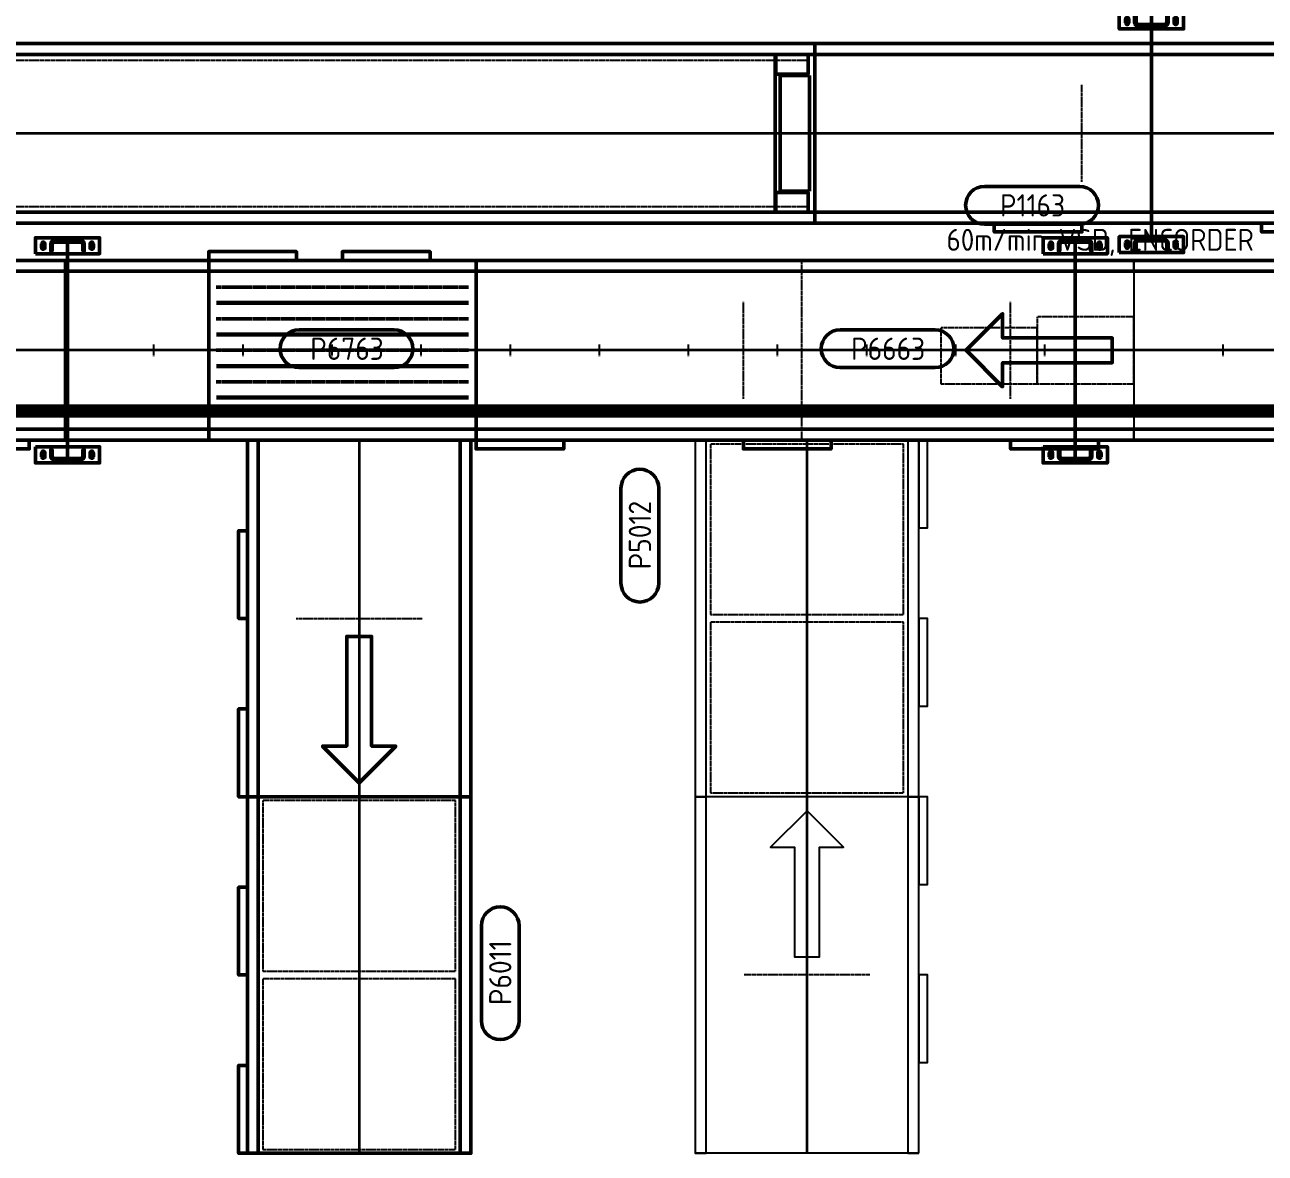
# Model space of a CAD drawing. Header units: millimetres. Extents: x 0 to 461941, y -159644 to 4828.
# Drawn here: x 184693 to 188937, y -42245 to -38386 of the extents above; entities that cross this region are included whole.
import ezdxf
from ezdxf.enums import TextEntityAlignment as Align

# ---------------------------------------------------------------- set-up
doc = ezdxf.new("R2010")
doc.units = ezdxf.units.MM
for name, pattern in [('Xref Conv Decant Empty Tote$0$AM_ISO02W050', [7.5, 6, -1.5]), ('Xref Conv Decant Empty Tote$0$AM_ISO08W050', [18, 12, -1.5, 3, -1.5]), ('Xref Conv Decant In$0$AM_ISO02W050', [7.5, 6, -1.5]), ('Xref Conv Decant In$0$AM_ISO08W050', [18, 12, -1.5, 3, -1.5]), ('Xref Conv Decant In$0$AM_ISO08W050x2', [9, 6, -0.75, 1.5, -0.75]), ('Xref Conv Decant In$0$CENTER', [7, 4, -1, 1, -1]), ('Xref Conv Decant Product Tote$0$AM_ISO02W050', [7.5, 6, -1.5])]:
    doc.linetypes.add(name, pattern=pattern)
for name, color, linetype in [('AM_BOR', 4, 'Continuous'), ('Xref Conv Decant Empty Tote$0$Conv - Empty Tote', 35, 'Continuous'), ('Xref Conv Decant Empty Tote$0$Conveyor Detail', 150, 'Continuous'), ('Xref Conv Decant Empty Tote$0$P_Number2', 4, 'Continuous'), ('Xref Conv Decant In$0$Conveyor Detail', 150, 'Continuous'), ('Xref Conv Decant In$0$P_Number1', 4, 'Continuous')]:
    doc.layers.add(name, color=color, linetype=linetype)
for name, color, linetype, lineweight in [('Xref Conv Decant Empty Tote$0$Cont 2.5', 7, 'Continuous', 50), ('Xref Conv Decant Empty Tote$0$Conveyor Centreline', 2, 'Continuous', 35), ('Xref Conv Decant Empty Tote$0$Conveyor Speeds', 8, 'Xref Conv Decant Empty Tote$0$AM_ISO08W050', 25), ('Xref Conv Decant Empty Tote$0$Hidden', 9, 'Xref Conv Decant Empty Tote$0$AM_ISO02W050', 25), ('Xref Conv Decant Empty Tote$0$Text', 40, 'Continuous', 35), ('Xref Conv Decant In$0$Center', 7, 'Xref Conv Decant In$0$AM_ISO08W050', 50), ('Xref Conv Decant In$0$Cont 2.5', 7, 'Continuous', 50), ('Xref Conv Decant In$0$Conv Decant In Out', 5, 'Continuous', 50), ('Xref Conv Decant In$0$Conveyor Centreline', 2, 'Continuous', 35), ('Xref Conv Decant In$0$Hidden', 9, 'Xref Conv Decant In$0$AM_ISO02W050', 25), ('Xref Conv Decant In$0$Text', 40, 'Continuous', 35), ('Xref Conv Decant Product Tote$0$Conv- Product decant', 3, 'Continuous', 50), ('Xref Conv Decant Product Tote$0$Conveyor Centreline', 2, 'Continuous', 35), ('Xref Conv Decant Product Tote$0$Hidden', 9, 'Xref Conv Decant Product Tote$0$AM_ISO02W050', 25)]:
    doc.layers.add(name, color=color, linetype=linetype, lineweight=lineweight)
doc.styles.add('Xref Conv Decant Empty Tote$0$STANDARD', font='ISOCP.SHX')
doc.styles.add('Xref Conv Decant In$0$STANDARD', font='ISOCP.SHX')

# ---------------------------------------------------------------- blocks, each defined once
blk = doc.blocks.new('*U157')
for p, q in [((-307.5, 3657.6), (307.5, 3657.6)), ((-307.5, 0), (307.5, 0))]:
    blk.add_line(p, q)
for points in [[(-307.5, 0), (-307.5, 42976.8), (-270, 42976.8), (-270, 0)], [(270, 0), (270, 42976.8), (307.5, 42976.8), (307.5, 0)]]:
    blk.add_lwpolyline(points, close=True)
at = {"layer": 'Xref Conv Decant Empty Tote$0$Conveyor Centreline'}
blk.add_lwpolyline([(0, 0), (0, 42976.8)], dxfattribs=at)
at = {"layer": 'Xref Conv Decant Empty Tote$0$Conveyor Detail', "const_width": 45}
blk.add_lwpolyline([(207.5, 0), (207.5, 42976.8)], dxfattribs=at)
at = {"layer": 'Xref Conv Decant Empty Tote$0$Hidden'}
for p, q in [((-20, 3657.6), (20, 3657.6)), ((-20, 3352.8), (20, 3352.8)), ((-20, 3048), (20, 3048)), ((-20, 2743.2), (20, 2743.2)), ((-20, 2438.4), (20, 2438.4)), ((-20, 2133.6), (20, 2133.6)), ((-20, 1828.8), (20, 1828.8)), ((-20, 1524), (20, 1524)), ((-20, 1219.2), (20, 1219.2)), ((-307.5, 1136.7), (307.5, 1136.7)), ((-20, 914.4), (20, 914.4)), ((-20, 609.6), (20, 609.6)), ((-20, 304.8), (20, 304.8))]:
    blk.add_line(p, q, dxfattribs=at)
for points in [[(-76.2, 330.2), (-76.2, 660.4), (114.3, 660.4), (114.3, 330.2)], [(-114.3, 0), (-114.3, 330.2), (114.3, 330.2), (114.3, 0)]]:
    blk.add_lwpolyline(points, close=True, dxfattribs=at)
blk = doc.blocks.new('*U154')
blk.add_line((-307.5, 43891.2), (307.5, 43891.2))
for points in [[(-307.5, 0), (-307.5, 43891.2), (-270, 43891.2), (-270, 0)], [(270, 0), (270, 43891.2), (307.5, 43891.2), (307.5, 0)]]:
    blk.add_lwpolyline(points, close=True)
at = {"layer": 'Xref Conv Decant Empty Tote$0$Conveyor Centreline'}
blk.add_lwpolyline([(0, 0), (0, 43891.2)], dxfattribs=at)
at = {"layer": 'Xref Conv Decant Empty Tote$0$Conveyor Detail', "const_width": 45}
blk.add_lwpolyline([(207.5, 0), (207.5, 43891.2)], dxfattribs=at)
at = {"layer": 'Xref Conv Decant Empty Tote$0$Hidden'}
blk.add_line((-20, 43586.4), (20, 43586.4), dxfattribs=at)
blk = doc.blocks.new('Xref Conv Decant Empty Tote$0$Pno2')
at = {"layer": 'Xref Conv Decant Empty Tote$0$Cont 2.5', "lineweight": 50}
blk.add_lwpolyline([(-6.47, 2.55), (6.32, 2.55, -1), (6.32, -2.54), (-6.47, -2.54, -1)], format="xyb", close=True, dxfattribs=at)
at = {"layer": 'Xref Conv Decant Empty Tote$0$Text', "color": 7, "style": 'Xref Conv Decant Empty Tote$0$STANDARD'}
blk.add_attdef('PNO', text='', height=3, dxfattribs=at).set_placement((0, 0), align=Align.MIDDLE)
blk = doc.blocks.new('*U166')
for p, q in [((0, -382.5), (0, 382.5)), ((1219.2, -382.5), (1219.2, 382.5))]:
    blk.add_line(p, q)
for points in [[(0, 345), (1219.2, 345), (1219.2, 382.5), (0, 382.5)], [(0, -382.5), (1219.2, -382.5), (1219.2, -345), (0, -345)], [(609.6, -382.5), (309.6, -382.5), (309.6, -412.5), (609.6, -412.5)], [(1219.2, -382.5), (919.2, -382.5), (919.2, -412.5), (1219.2, -412.5)]]:
    blk.add_lwpolyline(points, close=True)
at = {"layer": 'Xref Conv Decant Empty Tote$0$Conveyor Centreline'}
blk.add_lwpolyline([(0, 0), (1219.2, 0)], dxfattribs=at)
at = {"layer": 'Xref Conv Decant Empty Tote$0$Hidden'}
for points in [[(13.1, -330), (596.5, -330), (596.5, 330), (13.1, 330)], [(622.7, -330), (1206.1, -330), (1206.1, 330), (622.7, 330)]]:
    blk.add_lwpolyline(points, close=True, dxfattribs=at)
blk = doc.blocks.new('*U165')
for p, q in [((-1219.2, -382.5), (-1219.2, 382.5)), ((0, -382.5), (0, 382.5))]:
    blk.add_line(p, q)
for points in [[(0, 345), (-1219.2, 345), (-1219.2, 382.5), (0, 382.5)], [(0, -382.5), (-1219.2, -382.5), (-1219.2, -345), (0, -345)], [(-1219.2, -382.5), (-919.2, -382.5), (-919.2, -412.5), (-1219.2, -412.5)], [(-609.6, -382.5), (-309.6, -382.5), (-309.6, -412.5), (-609.6, -412.5)]]:
    blk.add_lwpolyline(points, close=True)
at = {"layer": 'Xref Conv Decant Empty Tote$0$Conveyor Centreline'}
blk.add_lwpolyline([(0, 0), (-1219.2, 0)], dxfattribs=at)
at = {"layer": 'Xref Conv Decant Empty Tote$0$Hidden'}
for p, q in [((-609.6, -215.5), (-609.6, 215.5)), ((0, -215.5), (0, 215.5))]:
    blk.add_line(p, q, dxfattribs=at)
blk = doc.blocks.new('*U145')
at = {"color": 0, "linetype": 'Continuous'}
blk.add_lwpolyline([(0, 0), (125, 125), (125, 42.5), (500, 42.5), (500, -42.5), (125, -42.5), (125, -125)], close=True, dxfattribs=at)
blk = doc.blocks.new('Xref Conv Decant Empty Tote')
at = {"layer": 'Xref Conv Decant Empty Tote$0$Conv - Empty Tote', "xscale": -1, "rotation": 90}
for name, p in [('*U157', (188487, -39499.1)), ('*U154', (232378.2, -39499.1)), ('*U165', (187369.3, -42245)), ('*U145', (187369.3, -41073.7))]:
    blk.add_blockref(name, p, dxfattribs=at)
at = {"layer": 'Xref Conv Decant Empty Tote$0$Conv - Empty Tote', "rotation": 90}
blk.add_blockref('*U166', (187369.3, -41025.8), dxfattribs=at)
at = {"layer": 'Xref Conv Decant Empty Tote$0$P_Number2', "xscale": 25.4, "yscale": 25.4, "zscale": 25.4}
blk.add_blockref('Xref Conv Decant Empty Tote$0$Pno2', (188141, -39003.5), dxfattribs=at).add_auto_attribs({'PNO': 'P1163'})
at = {"layer": 'Xref Conv Decant Empty Tote$0$P_Number2', "xscale": 25.4, "yscale": 25.4, "zscale": 25.4, "rotation": 90}
blk.add_blockref('Xref Conv Decant Empty Tote$0$Pno2', (186797.6, -40131.2), dxfattribs=at).add_auto_attribs({'PNO': 'P5012'})
at = {"layer": 'Xref Conv Decant Empty Tote$0$Conveyor Speeds', "insert": (187846.6, -39084), "char_height": 75, "attachment_point": 1, "style": 'Xref Conv Decant Empty Tote$0$STANDARD'}
blk.add_mtext_dynamic_manual_height_columns('60m/min VSD, ENCORDER', width=1630.752, gutter_width=11.4, heights=[0], dxfattribs=at)
blk = doc.blocks.new('*U296')
blk.add_line((0, -307.5), (0, 307.5))
for points in [[(0, 270), (7315.2, 270), (7315.2, 307.5), (0, 307.5)], [(0, -307.5), (7315.2, -307.5), (7315.2, -270), (0, -270)], [(914.4, -307.5), (614.4, -307.5), (614.4, -337.5), (914.4, -337.5)], [(1828.8, -307.5), (1528.8, -307.5), (1528.8, -337.5), (1828.8, -337.5)]]:
    blk.add_lwpolyline(points, close=True)
at = {"layer": 'Xref Conv Decant Product Tote$0$Conveyor Centreline'}
blk.add_lwpolyline([(0, 0), (7315.2, 0)], dxfattribs=at)
at = {"layer": 'Xref Conv Decant Product Tote$0$Hidden'}
for p, q in [((0, -166), (0, 166)), ((914.4, -166), (914.4, 166))]:
    blk.add_line(p, q, dxfattribs=at)
blk = doc.blocks.new('*U301')
blk.add_line((27365, 270), (27365, -270))
at = {"lineweight": 50}
for p, q in [((27367, 202.5), (27367, 270)), ((27478, 270), (27478, 202.5)), ((27367, 202.5), (27478, 202.5)), ((27382, 197.5), (27482, 197.5)), ((27382, 197.5), (27382, -197.5)), ((27482, 197.5), (27482, -197.5)), ((27367, -202.5), (27478, -202.5)), ((27367, -202.5), (27367, -270)), ((27382, -197.5), (27482, -197.5)), ((27478, -270), (27478, -202.5))]:
    blk.add_line(p, q, dxfattribs=at)
for points in [[(0, 307.5), (27500, 307.5), (27500, 270), (0, 270)], [(0, -270), (27500, -270), (27500, -307.5), (0, -307.5)]]:
    blk.add_lwpolyline(points, close=True)
at = {"layer": 'Xref Conv Decant Product Tote$0$Conveyor Centreline'}
blk.add_lwpolyline([(0, 0), (27500, 0)], dxfattribs=at)
at = {"layer": 'Xref Conv Decant Product Tote$0$Hidden'}
for p, q in [((17.5, 250), (27482.5, 250)), ((17.5, -250), (27482.5, -250))]:
    blk.add_line(p, q, dxfattribs=at)
blk = doc.blocks.new('Xref Conv Decant Product Tote$0$SLOT BPLATE')
blk.add_lwpolyline([(-5.5, -7, 1), (5.5, -7), (5.5, 7, 1), (-5.5, 7)], format="xyb", close=True)
blk = doc.blocks.new('Xref Conv Decant Product Tote$0$BASE PLATE - TV')
blk.add_lwpolyline([(-110, 42.5), (110, 42.5), (110, -12.5), (-110, -12.5)], close=True)
blk.add_blockref('Xref Conv Decant Product Tote$0$SLOT BPLATE', (-83, 15))
at = {"xscale": -1}
blk.add_blockref('Xref Conv Decant Product Tote$0$SLOT BPLATE', (83, 15), dxfattribs=at)
blk = doc.blocks.new('Xref Conv Decant Product Tote$0$CHANNEL 115W- TV')
blk.add_lwpolyline([(57.5, 12.5, -0.414214), (45, 0), (-45, 0, -0.414214), (-57.5, 12.5), (-57.5, 35), (-52.5, 35), (-52.5, 12.5, 0.414214), (-45, 5), (45, 5, 0.414214), (52.5, 12.5), (52.5, 35), (57.5, 35)], format="xyb", close=True)
at = {"layer": 'Xref Conv Decant Product Tote$0$Hidden'}
for p, q in [((-27.5, 5), (-27.5, 0)), ((27.5, 5), (27.5, 0))]:
    blk.add_line(p, q, dxfattribs=at)
blk = doc.blocks.new('Xref Conv Decant Product Tote$0$STAND WMNT - TV')
for name, p in [('Xref Conv Decant Product Tote$0$BASE PLATE - TV', (0, 2.5)), ('Xref Conv Decant Product Tote$0$CHANNEL 115W- TV', (0, 0))]:
    blk.add_blockref(name, p)
blk = doc.blocks.new('*U382')
blk.add_line((5, 0), (745, 0))
at = {"rotation": 270}
blk.add_blockref('Xref Conv Decant Product Tote$0$STAND WMNT - TV', (0, 0), dxfattribs=at)
at = {"xscale": -1, "rotation": 90}
blk.add_blockref('Xref Conv Decant Product Tote$0$STAND WMNT - TV', (750, 0), dxfattribs=at)
blk = doc.blocks.new('Xref Conv Decant Product Tote$0$A$C3C53791A')
blk.add_line((110, 775), (110, 45))
at = {"rotation": 90}
blk.add_blockref('*U382', (110, 775), dxfattribs=at)
at = {"xscale": -1, "rotation": 180}
blk.add_blockref('Xref Conv Decant Product Tote$0$STAND WMNT - TV', (110, 45), dxfattribs=at)
blk = doc.blocks.new('Xref Conv Decant Product Tote')
at = {"layer": 'Xref Conv Decant Product Tote$0$Conv- Product decant'}
for name, p in [('Xref Conv Decant Product Tote$0$A$C3C53791A', (188437.5, -39165.1)), ('*U301', (159895.6, -38757.1)), ('*U296', (187395.6, -38757.1))]:
    blk.add_blockref(name, p, dxfattribs=at)
blk = doc.blocks.new('*U424')
at = {"linetype": 'Xref Conv Decant In$0$CENTER'}
for p, q in [((-216, 25.4), (-216, 889)), ((-108, 25.4), (-108, 889)), ((0, 25.4), (0, 889)), ((108, 25.4), (108, 889)), ((216, 25.4), (216, 889))]:
    blk.add_line(p, q, dxfattribs=at)
for points in [[(-307.5, 914.4), (-307.5, 614.4), (-337.5, 614.4), (-337.5, 914.4)], [(-307.5, 0), (-307.5, 914.4), (-270, 914.4), (-270, 0)], [(307.5, 0), (307.5, 914.4), (270, 914.4), (270, 0)], [(-307.5, 457.2), (-307.5, 157.2), (-337.5, 157.2), (-337.5, 457.2)]]:
    blk.add_lwpolyline(points, close=True)
at = {"layer": 'Xref Conv Decant In$0$Conveyor Centreline', "linetype": 'Xref Conv Decant In$0$CENTER'}
blk.add_line((0, 0), (0, 914.4), dxfattribs=at)
at = {"layer": 'Xref Conv Decant In$0$Conveyor Detail', "const_width": 15}
for points in [[(-162, 889), (-162, 25.4)], [(-54, 889), (-54, 25.4)], [(54, 889), (54, 25.4)], [(162, 889), (162, 25.4)]]:
    blk.add_lwpolyline(points, dxfattribs=at)
blk = doc.blocks.new('*U421')
at = {"color": 0, "linetype": 'Continuous'}
blk.add_lwpolyline([(0, 0), (125, 125), (125, 42.5), (500, 42.5), (500, -42.5), (125, -42.5), (125, -125)], close=True, dxfattribs=at)
blk = doc.blocks.new('*U428')
for p, q in [((-2743.2, -307.5), (-2743.2, 307.5)), ((0, -307.5), (0, 307.5))]:
    blk.add_line(p, q)
for points in [[(0, 270), (-2743.2, 270), (-2743.2, 307.5), (0, 307.5)], [(0, -307.5), (-2743.2, -307.5), (-2743.2, -270), (0, -270)], [(-2743.2, -307.5), (-2443.2, -307.5), (-2443.2, -337.5), (-2743.2, -337.5)], [(-1828.8, -307.5), (-1528.8, -307.5), (-1528.8, -337.5), (-1828.8, -337.5)], [(-914.4, -307.5), (-614.4, -307.5), (-614.4, -337.5), (-914.4, -337.5)]]:
    blk.add_lwpolyline(points, close=True)
at = {"layer": 'Xref Conv Decant In$0$Conveyor Centreline'}
blk.add_lwpolyline([(0, 0), (-2743.2, 0)], dxfattribs=at)
at = {"layer": 'Xref Conv Decant In$0$Hidden'}
for p, q in [((-1828.8, -166), (-1828.8, 166)), ((-914.4, -166), (-914.4, 166)), ((0, -166), (0, 166))]:
    blk.add_line(p, q, dxfattribs=at)
blk = doc.blocks.new('Xref Conv Decant In$0$Pno2')
at = {"layer": 'Xref Conv Decant In$0$Cont 2.5', "lineweight": 50}
blk.add_lwpolyline([(-6.47, 2.55), (6.32, 2.55, -1), (6.32, -2.54), (-6.47, -2.54, -1)], format="xyb", close=True, dxfattribs=at)
at = {"layer": 'Xref Conv Decant In$0$Text', "color": 7, "style": 'Xref Conv Decant In$0$STANDARD'}
blk.add_attdef('PNO', text='', height=3, dxfattribs=at).set_placement((0, 0), align=Align.MIDDLE)
blk = doc.blocks.new('*U437')
for p, q in [((0, -382.5), (0, 382.5)), ((1219.2, -382.5), (1219.2, 382.5))]:
    blk.add_line(p, q)
for points in [[(0, 345), (1219.2, 345), (1219.2, 382.5), (0, 382.5)], [(0, -382.5), (1219.2, -382.5), (1219.2, -345), (0, -345)], [(609.6, -382.5), (309.6, -382.5), (309.6, -412.5), (609.6, -412.5)], [(1219.2, -382.5), (919.2, -382.5), (919.2, -412.5), (1219.2, -412.5)]]:
    blk.add_lwpolyline(points, close=True)
at = {"layer": 'Xref Conv Decant In$0$Conveyor Centreline'}
blk.add_lwpolyline([(0, 0), (1219.2, 0)], dxfattribs=at)
at = {"layer": 'Xref Conv Decant In$0$Hidden'}
for points in [[(13.1, -330), (596.5, -330), (596.5, 330), (13.1, 330)], [(622.7, -330), (1206.1, -330), (1206.1, 330), (622.7, 330)]]:
    blk.add_lwpolyline(points, close=True, dxfattribs=at)
blk = doc.blocks.new('*U423')
for p, q in [((-1219.2, -382.5), (-1219.2, 382.5)), ((0, -382.5), (0, 382.5))]:
    blk.add_line(p, q)
for points in [[(0, 345), (-1219.2, 345), (-1219.2, 382.5), (0, 382.5)], [(0, -382.5), (-1219.2, -382.5), (-1219.2, -345), (0, -345)], [(-1219.2, -382.5), (-919.2, -382.5), (-919.2, -412.5), (-1219.2, -412.5)], [(-609.6, -382.5), (-309.6, -382.5), (-309.6, -412.5), (-609.6, -412.5)]]:
    blk.add_lwpolyline(points, close=True)
at = {"layer": 'Xref Conv Decant In$0$Conveyor Centreline'}
blk.add_lwpolyline([(0, 0), (-1219.2, 0)], dxfattribs=at)
at = {"layer": 'Xref Conv Decant In$0$Hidden'}
for p, q in [((-609.6, -215.5), (-609.6, 215.5)), ((0, -215.5), (0, 215.5))]:
    blk.add_line(p, q, dxfattribs=at)
blk = doc.blocks.new('Xref Conv Decant In$0$SLOT BPLATE')
blk.add_lwpolyline([(-5.5, -7, 1), (5.5, -7), (5.5, 7, 1), (-5.5, 7)], format="xyb", close=True)
at = {"layer": 'Xref Conv Decant In$0$Center', "linetype": 'Xref Conv Decant In$0$AM_ISO08W050x2', "lineweight": 50}
blk.add_line((-10, 0), (10, 0), dxfattribs=at)
at = {"layer": 'Xref Conv Decant In$0$Center', "lineweight": 50}
blk.add_line((0, 15.5), (0, -15.5), dxfattribs=at)
blk = doc.blocks.new('Xref Conv Decant In$0$BASE PLATE - TV')
blk.add_lwpolyline([(-110, 42.5), (110, 42.5), (110, -12.5), (-110, -12.5)], close=True)
blk.add_blockref('Xref Conv Decant In$0$SLOT BPLATE', (-83, 15))
at = {"xscale": -1}
blk.add_blockref('Xref Conv Decant In$0$SLOT BPLATE', (83, 15), dxfattribs=at)
blk = doc.blocks.new('Xref Conv Decant In$0$CHANNEL 115W- TV')
blk.add_lwpolyline([(57.5, 12.5, -0.414214), (45, 0), (-45, 0, -0.414214), (-57.5, 12.5), (-57.5, 35), (-52.5, 35), (-52.5, 12.5, 0.414214), (-45, 5), (45, 5, 0.414214), (52.5, 12.5), (52.5, 35), (57.5, 35)], format="xyb", close=True)
at = {"layer": 'Xref Conv Decant In$0$Center', "linetype": 'Xref Conv Decant In$0$AM_ISO08W050x2', "lineweight": 50}
blk.add_line((0, 8), (0, -3), dxfattribs=at)
at = {"layer": 'Xref Conv Decant In$0$Hidden'}
for p, q in [((-27.5, 5), (-27.5, 0)), ((27.5, 5), (27.5, 0))]:
    blk.add_line(p, q, dxfattribs=at)
blk = doc.blocks.new('Xref Conv Decant In$0$STAND WMNT - TV')
for name, p in [('Xref Conv Decant In$0$BASE PLATE - TV', (0, 2.5)), ('Xref Conv Decant In$0$CHANNEL 115W- TV', (0, 0))]:
    blk.add_blockref(name, p)
blk = doc.blocks.new('*U474')
blk.add_line((5, 0), (745, 0))
at = {"rotation": 270}
blk.add_blockref('Xref Conv Decant In$0$STAND WMNT - TV', (0, 0), dxfattribs=at)
at = {"xscale": -1, "rotation": 90}
blk.add_blockref('Xref Conv Decant In$0$STAND WMNT - TV', (750, 0), dxfattribs=at)
blk = doc.blocks.new('Xref Conv Decant In')
at = {"layer": 'Xref Conv Decant In$0$Conv Decant In Out'}
for name, p, rotation in [('*U474', (184839.5, -39874.1), 90), ('*U474', (188286.7, -39874.1), 90), ('*U437', (185837.3, -41025.8), 270)]:
    blk.add_blockref(name, p, dxfattribs=dict(at, rotation=rotation))
at = {"layer": 'Xref Conv Decant In$0$Conv Decant In Out', "xscale": -1}
for name, p, rotation in [('*U424', (186237.2, -39499.1), 90), ('*U421', (187913.6, -39499.1), 180), ('*U423', (185837.3, -39806.6), 270), ('*U421', (185837.3, -40977.9), 270)]:
    blk.add_blockref(name, p, dxfattribs=dict(at, rotation=rotation))
at = {"layer": 'Xref Conv Decant In$0$Conv Decant In Out'}
for p in [(185322.8, -39499.1), (188980.4, -39499.1)]:
    blk.add_blockref('*U428', p, dxfattribs=at)
at = {"layer": 'Xref Conv Decant In$0$P_Number1', "xscale": 25.4, "yscale": 25.4, "zscale": 25.4}
for p, values in [((185795.9, -39493.9), {'PNO': 'P6763'}), ((187646.9, -39493.9), {'PNO': 'P6663'})]:
    blk.add_blockref('Xref Conv Decant In$0$Pno2', p, dxfattribs=at).add_auto_attribs(values)
at = {"layer": 'Xref Conv Decant In$0$P_Number1', "xscale": 25.4, "yscale": 25.4, "zscale": 25.4, "rotation": 90}
blk.add_blockref('Xref Conv Decant In$0$Pno2', (186320, -41627.6), dxfattribs=at).add_auto_attribs({'PNO': 'P6011'})

msp = doc.modelspace()

# ---------------------------------------------------------------- block references
for name in ['Xref Conv Decant Empty Tote', 'Xref Conv Decant Product Tote']:
    msp.add_blockref(name, (0, 0))
at = {"layer": 'AM_BOR'}
for name in ['Xref Conv Decant Product Tote', 'Xref Conv Decant In']:
    msp.add_blockref(name, (0, 0), dxfattribs=at)

doc.saveas('drawing.dxf')
